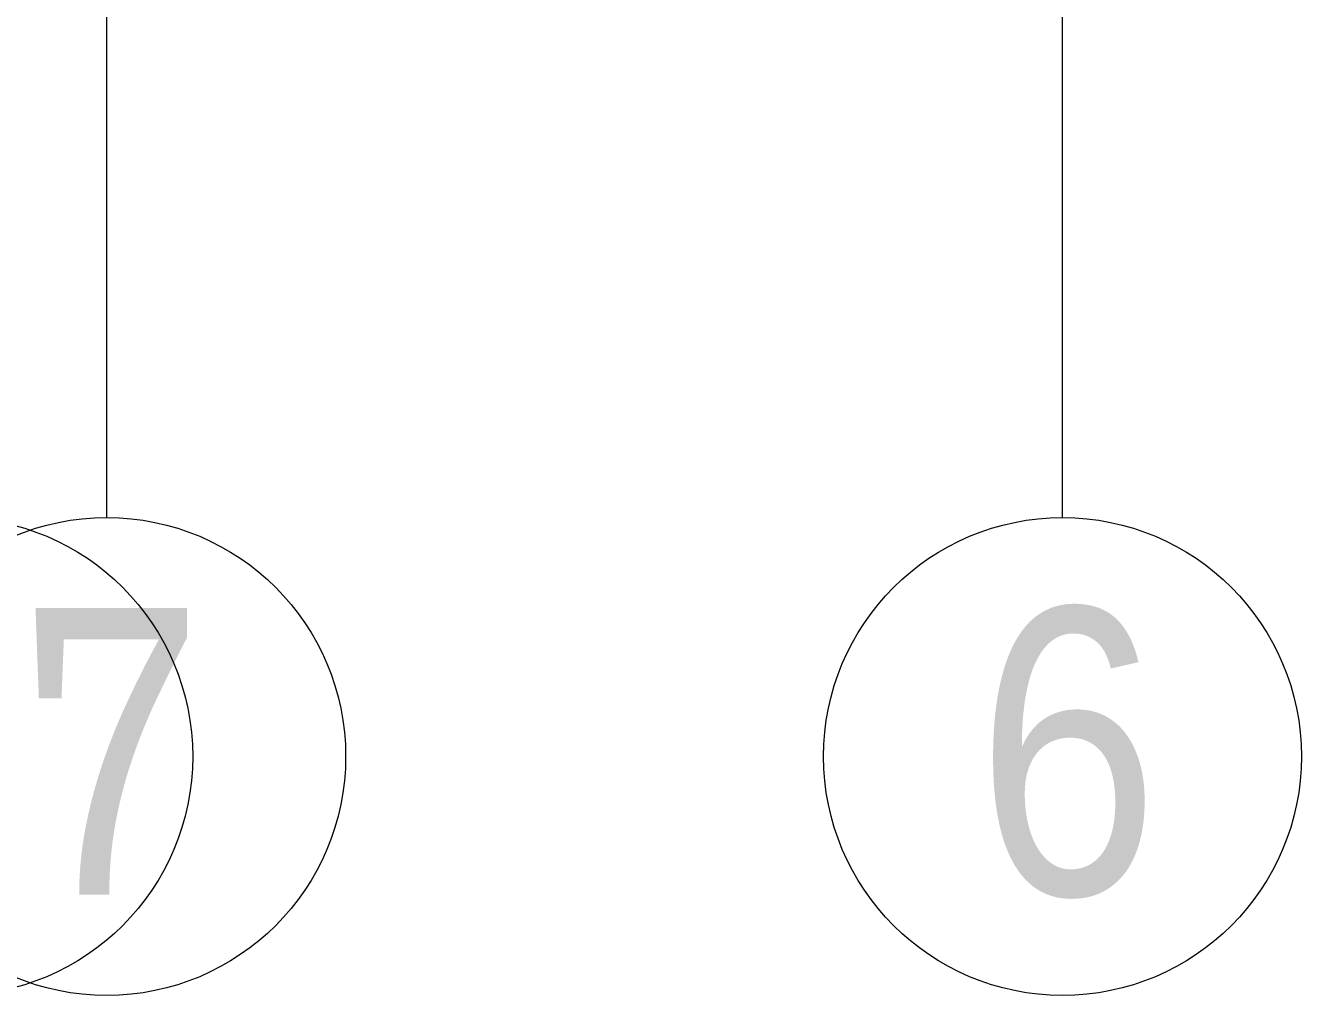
# Model space of a CAD drawing. Header units: metres. Extents: x -201 to 705, y -63 to 42.
# Drawn here: x 378.57 to 391.92, y -33.96 to -23.82 of the extents above; entities that cross this region are included whole.
import ezdxf

# ---------------------------------------------------------------- set-up
doc = ezdxf.new("R2010")
doc.units = ezdxf.units.M
doc.linetypes.add('Grid Line', pattern=[11.1125, 6.35, -1.5875, 1.5875, -1.5875])
doc.layers.add('A_GRID', color=7, linetype='Continuous', lineweight=9)
doc.layers.add('A_GRID_BALOON', color=7, linetype='Continuous', lineweight=9)
doc.styles.add('Arial Narrow_1', font='ARIALN.TTF', dxfattribs={"height": 3})

# ---------------------------------------------------------------- blocks, each defined once
blk = doc.blocks.new('Grid - Aks Sembolü-236857-_7_76 _10_76_ BİLET HOLÜ _FFL__ANAHTAR PLAN')
at = {"layer": 'A_GRID_BALOON', "color": 253, "true_color": 0xaaaaaa}
blk.add_circle((0, 0), 0.005, dxfattribs=at)

msp = doc.modelspace()

# ---------------------------------------------------------------- linework, layer by layer
at = {"layer": 'A_GRID', "color": 253, "linetype": 'Grid Line', "true_color": 0xaaaaaa}
for p, q in [((379.424, -28.963), (379.424, 13.652)), ((389.424, -28.963), (389.424, 13.652))]:
    msp.add_line(p, q, dxfattribs=at)

# ---------------------------------------------------------------- block references
at = {"layer": 'A_GRID_BALOON', "color": 253, "true_color": 0xaaaaaa, "xscale": 499.9999999999995, "yscale": 499.9999999999995, "zscale": 499.9999999999995}
for p in [(377.824, -31.463), (379.424, -31.463), (389.424, -31.463)]:
    msp.add_blockref('Grid - Aks Sembolü-236857-_7_76 _10_76_ BİLET HOLÜ _FFL__ANAHTAR PLAN', p, dxfattribs=at)

# ---------------------------------------------------------------- texts
at = {"layer": 'A_GRID_BALOON', "color": 253, "true_color": 0xaaaaaa, "char_height": 3, "attachment_point": 1, "style": 'Arial Narrow_1'}
for s, insert, width in [('\\fArial Narrow|b0|i0|c162|p34|;6', (388.524, -29.91), 2.32489), ("7'", (376.592, -29.91), 3.12658), ('\\fArial Narrow|b0|i0|c162|p34|;7', (378.524, -29.91), 2.32489)]:
    msp.add_mtext(s, dxfattribs=dict(at, insert=insert, width=width))

doc.saveas('drawing.dxf')
